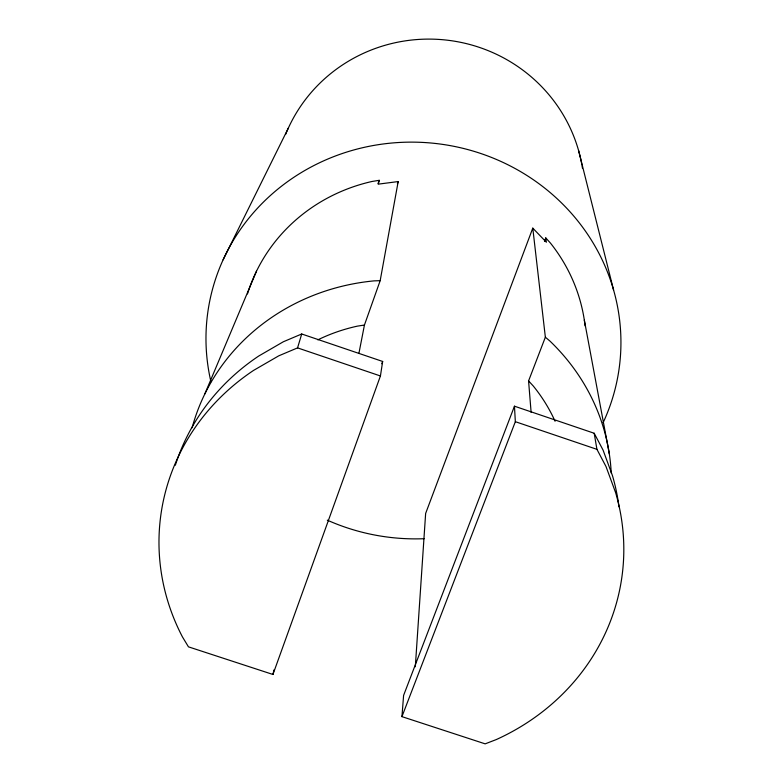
<?xml version="1.0" encoding="UTF-8"?>
<svg xmlns="http://www.w3.org/2000/svg" width="783" height="783" viewBox="0 0 783 783"><rect width="100%" height="100%" fill="white"/><g stroke="black" fill="none" stroke-linecap="round" stroke-linejoin="round"><path stroke-width="1.17" d="M415.313 666.793L425.639 513.442L532.783 228.137L546.377 242.231L545.771 237.915L550.498 243.141A172.965 165.174 6.1 0 1 585.097 325.865M594.189 433.253L596.93 449.334L606.003 466.531L615.614 492.624A232.61 215.09 6.1 0 1 496.256 739.583L485.157 743.85L401.943 716.641L403.597 695.412L514.46 406.191L594.189 433.253L603.067 450.088L612.463 475.663A227.383 210.862 6.1 0 1 618.962 506.797M380.43 375.967L297.56 347.887L278.787 355.815L253.545 370.418A232.61 215.09 6.1 0 0 182.439 636.902L188.458 646.846L272.944 674.466L380.43 375.967L382.662 361.462L301.719 333.989L283.368 341.75L258.693 356.05A227.383 210.862 6.1 0 0 175.353 465.219M358.937 353.26L364.438 325.043L380.176 280.666L398.185 181.568L378.336 184.142L379.197 180.315L372.072 181.46A172.965 165.174 6.1 0 0 247.477 293.928M272.944 674.466L273.942 669.935M297.56 347.887L301.719 333.989M377.993 183.77L379.197 180.315M397.382 183.868L398.185 181.568M381.83 363.752L382.662 361.462M544.479 241.34L545.771 237.915M531.119 412.387L528.574 380.92L545.36 337.199L532.783 228.137M401.943 716.641L515.341 421.685L514.46 406.191M204.843 393.927L256.491 271.212M223.106 259.809L288.31 128.158M364.438 325.043L357.42 326.129A170.381 159.213 6.1 0 0 317.82 339.861M380.176 280.666L374.098 280.872A213.015 199.088 6.1 0 0 192.129 427.733M515.341 421.685L596.93 449.334M545.36 337.199L549.881 341.016A213.015 199.088 6.1 0 1 611.22 473.049M528.574 380.92L533.243 385.97A170.381 159.213 6.1 0 1 555.078 421.264M578.568 150.493L613.598 290.101M584.324 320.1L609.311 453.905M285.609 134.441A154.691 151.207 6.1 0 1 445.038 39.933A154.691 151.207 6.1 0 1 581.916 164.959M582.112 166.084A154.691 151.207 6.1 0 1 582.474 168.325M210.94 381.771A207.583 198.265 6.1 0 1 434.027 143.309A207.583 198.265 6.1 0 1 603.076 422.781M424.18 538.704A207.583 198.265 6.1 0 1 327.304 520.157"/></g></svg>
